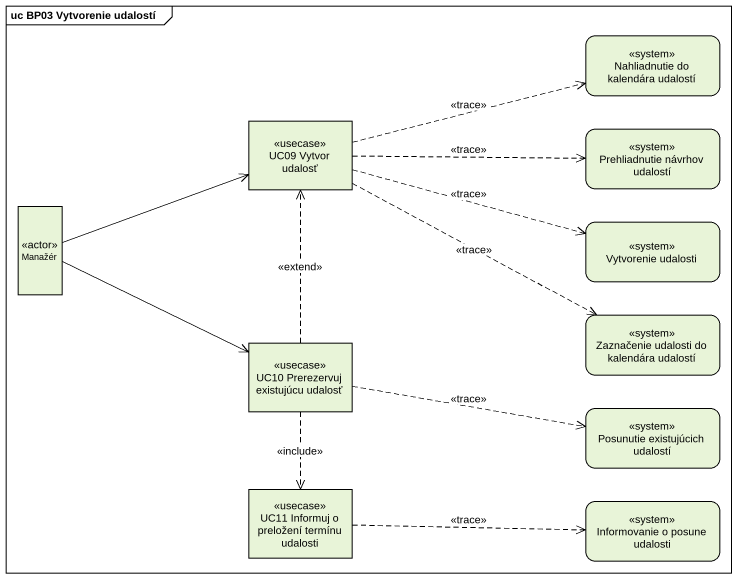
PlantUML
@startuml
mainframe uc BP03 Vytvorenie udalostí
hide empty description
state "Nahliadnutie do kalendára udalostí" as Nahliadnutie_do_kalendára <<system>>
state "UC09 Vytvor udalosť" as UC09_Vytvor_udalosť <<usecase>>
state "Prehliadnutie návrhov udalostí" as Prehliadnutie_návrhov <<system>>
state Manažér <<actor>>
state "Vytvorenie udalosti" as Vytvorenie_udalosti <<system>>
state "Zaznačenie udalosti do kalendára udalostí" as Zaznačenie_udalosti_do <<system>>
state "UC10 Prerezervuj existujúcu udalosť" as UC10_Prerezervuj_existujúcu <<usecase>>
state "Posunutie existujúcich udalostí" as Posunutie_existujúcich <<system>>
state "UC11 Informuj o preložení termínu udalosti" as UC11_Informuj_o_preložení <<usecase>>
state "Informovanie o posune udalosti" as Informovanie_o_posune <<system>>
UC09_Vytvor_udalosť -right[dashed]-> Nahliadnutie_do_kalendára : <<trace>>
UC09_Vytvor_udalosť -right[dashed]-> Prehliadnutie_návrhov : <<trace>>
UC09_Vytvor_udalosť -right[dashed]-> Vytvorenie_udalosti : <<trace>>
UC09_Vytvor_udalosť -right[dashed]-> Zaznačenie_udalosti_do : <<trace>>
Manažér -right-> UC09_Vytvor_udalosť
Manažér -right-> UC10_Prerezervuj_existujúcu
UC10_Prerezervuj_existujúcu -up[dashed]-> UC09_Vytvor_udalosť : <<extend>>
UC10_Prerezervuj_existujúcu -right[dashed]-> Posunutie_existujúcich : <<trace>>
UC10_Prerezervuj_existujúcu -[dashed]-> UC11_Informuj_o_preložení : <<include>>
UC11_Informuj_o_preložení -right[dashed]-> Informovanie_o_posune : <<trace>>
@enduml
